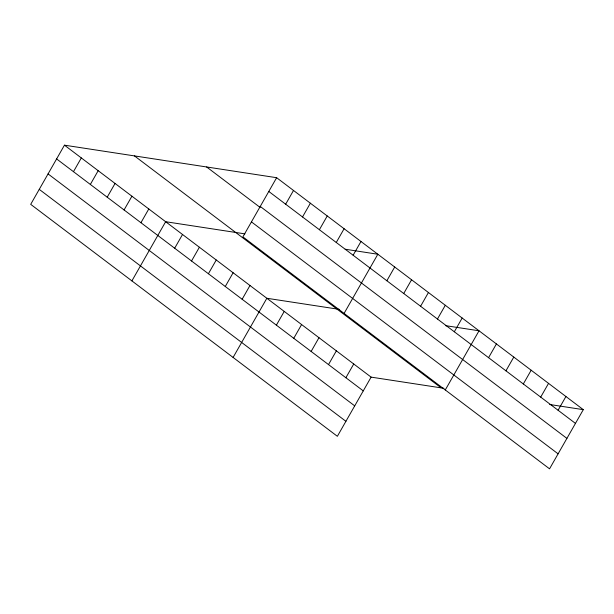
<?xml version="1.0" encoding="UTF-8"?>
<svg xmlns="http://www.w3.org/2000/svg" width="614" height="614" viewBox="0 0 614 614"><rect width="100%" height="100%" fill="white"/><g stroke="black" fill="none" stroke-linecap="round" stroke-linejoin="round"><path stroke-width="0.92" d="M276.638 177.699L242.891 236.874L549.545 468.827L583.3 409.653L276.638 177.699L64.455 145.173L30.7 204.347L337.362 436.301L371.109 377.126L443.907 388.286M73.473 171.682L81.317 157.928M90.342 184.446L98.186 170.692M107.204 197.201L115.048 183.448M124.074 209.957L131.918 196.204M140.944 222.713L148.788 208.96M131.895 280.897L165.65 221.715L244.925 233.873M174.675 248.233L182.519 234.479M191.537 260.988L199.381 247.235M208.407 273.744L216.251 259.991M225.269 286.5L233.113 272.746M285.663 204.209L293.507 190.455M242.139 299.256L249.982 285.502M302.525 216.965L310.369 203.211M233.097 357.44L266.852 298.266L339.642 309.418M319.395 229.72L327.239 215.967M276.384 325.159L284.228 311.405M336.257 242.476L344.109 228.73M293.761 338.306L301.604 324.553M353.127 255.24L360.971 241.486M311.137 351.446L318.981 337.692M344.086 313.416L377.84 254.242L345.16 249.23M328.513 364.593L336.357 350.84M386.858 280.752L394.702 266.998M345.889 377.733L353.733 363.987M403.728 293.507L411.572 279.754M420.59 306.263L428.434 292.517M437.46 319.027L445.303 305.273M454.322 331.783L462.173 318.029M445.28 389.959L479.035 330.785L445.426 325.635M488.567 357.686L496.411 343.932M505.944 370.825L513.788 357.072M523.32 383.973L531.171 370.219M540.704 397.112L548.548 383.359M558.08 410.259L565.924 396.506M549.691 404.496L583.3 409.653M268.794 191.453L575.456 423.399M260.244 206.442L566.906 438.388M206.619 166.962L260.152 207.455M251.433 221.884L558.095 453.838M134.474 155.91L441.136 387.856M64.455 145.173L371.109 377.126M56.611 158.926L363.265 390.88M48.061 173.915L354.715 405.869M39.25 189.358L345.912 421.311"/></g></svg>
